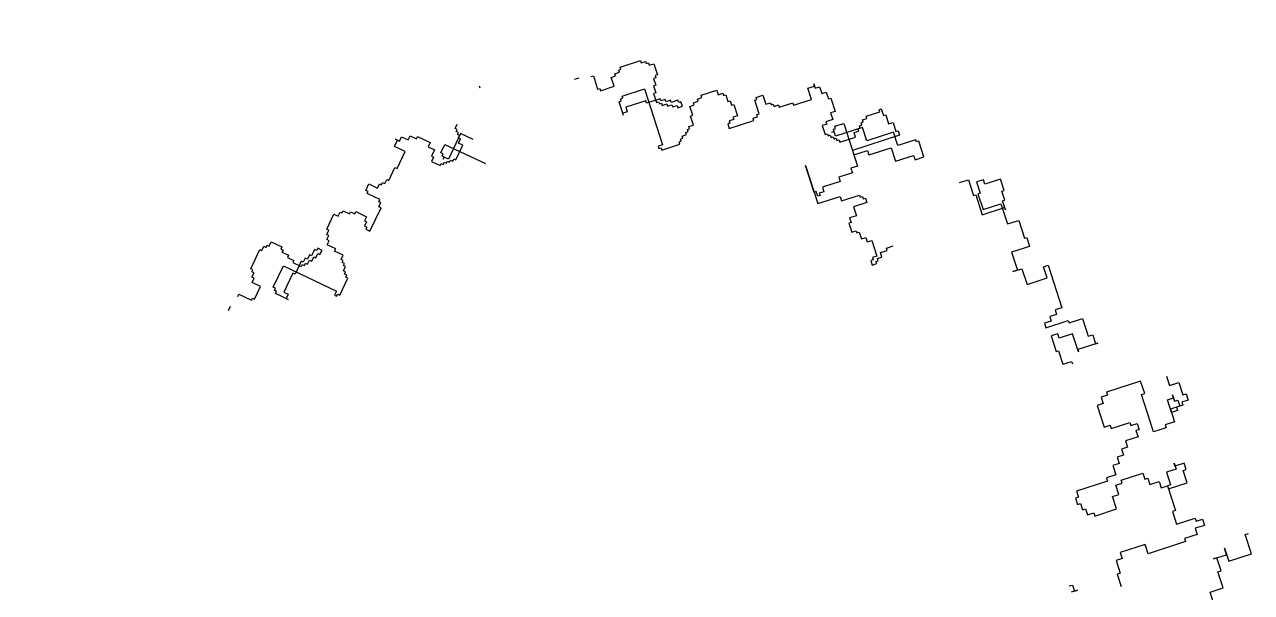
# Model space of a CAD drawing. Header units: millimetres. Extents: x 71641 to 191108, y -23091 to 29972.
# Drawn here: x 91025.5 to 91178.1, y -4355.2 to -4284.5 of the extents above; entities that cross this region are included whole.
import ezdxf

# ---------------------------------------------------------------- set-up
doc = ezdxf.new("R2010")
doc.units = ezdxf.units.MM
doc.layers.add('1', color=1, linetype='Continuous')

# ---------------------------------------------------------------- blocks, each defined once
blk = doc.blocks.new('erhte')
at = {"layer": '1', "color": 110}
for p, q in [((109060.83, -6242.89), (109063.34, -6242.08)), ((109060.92, -6243.17), (109060.83, -6242.89)), ((109063.34, -6242.08), (109063.43, -6242.36)), ((109063.43, -6242.36), (109063.99, -6242.18)), ((109063.99, -6242.18), (109064.08, -6242.46)), ((109064.08, -6242.46), (109064.36, -6242.37)), ((109064.36, -6242.37), (109064.45, -6242.65)), ((109064.45, -6242.65), (109065.01, -6242.47)), ((109065.01, -6242.47), (109065.46, -6243.86)), ((109055.16, -6244.41), (109055.72, -6244.23)), ((109057.21, -6244.06), (109057.49, -6243.97)), ((109057.49, -6243.97), (109058.02, -6245.64)), ((109059.71, -6244.18), (109060.26, -6244)), ((109060.07, -6245.29), (109059.71, -6244.18)), ((109060.18, -6243.72), (109060.73, -6243.54)), ((109060.26, -6244), (109060.18, -6243.72)), ((109060.64, -6243.26), (109060.92, -6243.17)), ((109060.73, -6243.54), (109060.64, -6243.26)), ((109065.27, -6244.23), (109064.99, -6244.32)), ((109064.99, -6244.32), (109065.26, -6245.15)), ((109065.46, -6243.86), (109065.18, -6243.95)), ((109065.18, -6243.95), (109065.27, -6244.23)), ((109043.27, -6245.21), (109043.36, -6245.49)), ((109058.02, -6245.64), (109058.3, -6245.55)), ((109058.3, -6245.55), (109058.39, -6245.83)), ((109058.39, -6245.83), (109060.07, -6245.29)), ((109061.07, -6246.5), (109063.86, -6245.6)), ((109063.86, -6245.6), (109066.11, -6252.57)), ((109065.25, -6246.08), (109064.97, -6246.17)), ((109064.97, -6246.17), (109065.33, -6247.29)), ((109065.26, -6245.15), (109064.98, -6245.24)), ((109064.98, -6245.24), (109065.25, -6246.08)), ((109070.9, -6246.41), (109072.85, -6245.78)), ((109072.85, -6245.78), (109073.03, -6246.34)), ((109073.03, -6246.34), (109073.59, -6246.16)), ((109073.59, -6246.16), (109073.68, -6246.44)), ((109084.16, -6245.52), (109085, -6245.25)), ((109084.61, -6246.91), (109084.16, -6245.52)), ((109084.91, -6244.97), (109085.09, -6245.53)), ((109085, -6245.25), (109084.91, -6244.97)), ((109085.09, -6245.53), (109085.64, -6245.35)), ((109085.64, -6245.35), (109085.91, -6246.18)), ((109085.91, -6246.18), (109086.47, -6246)), ((109086.47, -6246), (109086.74, -6246.84)), ((109060.7, -6247.24), (109060.97, -6247.15)), ((109061.24, -6248.91), (109060.7, -6247.24)), ((109060.88, -6246.87), (109061.16, -6246.78)), ((109060.97, -6247.15), (109060.88, -6246.87)), ((109061.16, -6246.78), (109061.07, -6246.5)), ((109064.03, -6247.09), (109061.52, -6247.9)), ((109064.12, -6247.37), (109064.03, -6247.09)), ((109065.8, -6246.83), (109064.12, -6247.37)), ((109065.33, -6247.29), (109065.61, -6247.2)), ((109065.61, -6247.2), (109065.7, -6247.47)), ((109065.7, -6247.47), (109065.98, -6247.38)), ((109065.89, -6247.11), (109065.8, -6246.83)), ((109066.44, -6246.93), (109065.89, -6247.11)), ((109065.98, -6247.38), (109066.07, -6247.66)), ((109066.07, -6247.66), (109066.62, -6247.48)), ((109066.53, -6247.2), (109066.44, -6246.93)), ((109067.09, -6247.02), (109066.53, -6247.2)), ((109066.62, -6247.48), (109066.71, -6247.76)), ((109066.71, -6247.76), (109067.27, -6247.58)), ((109067.18, -6247.3), (109067.09, -6247.02)), ((109068.02, -6247.03), (109067.18, -6247.3)), ((109067.27, -6247.58), (109067.36, -6247.86)), ((109067.36, -6247.86), (109067.92, -6247.68)), ((109067.92, -6247.68), (109068.01, -6247.96)), ((109068.11, -6247.31), (109068.02, -6247.03)), ((109068.39, -6247.22), (109068.11, -6247.31)), ((109068.57, -6247.78), (109068.39, -6247.22)), ((109069.49, -6247.79), (109070.05, -6247.61)), ((109069.96, -6247.33), (109070.52, -6247.15)), ((109070.05, -6247.61), (109069.96, -6247.33)), ((109070.43, -6246.87), (109070.99, -6246.69)), ((109070.52, -6247.15), (109070.43, -6246.87)), ((109070.99, -6246.69), (109070.9, -6246.41)), ((109073.68, -6246.44), (109073.96, -6246.35)), ((109073.96, -6246.35), (109074.23, -6247.18)), ((109074.23, -6247.18), (109074.51, -6247.09)), ((109074.51, -6247.09), (109074.69, -6247.65)), ((109074.69, -6247.65), (109074.96, -6247.56)), ((109074.96, -6247.56), (109075.41, -6248.96)), ((109077.56, -6247.03), (109077.84, -6246.94)), ((109078.1, -6248.7), (109077.56, -6247.03)), ((109077.75, -6246.66), (109078.59, -6246.39)), ((109077.84, -6246.94), (109077.75, -6246.66)), ((109078.59, -6246.39), (109078.95, -6247.51)), ((109078.95, -6247.51), (109079.51, -6247.33)), ((109079.51, -6247.33), (109079.6, -6247.61)), ((109079.6, -6247.61), (109079.88, -6247.52)), ((109079.88, -6247.52), (109079.97, -6247.79)), ((109079.97, -6247.79), (109080.52, -6247.61)), ((109080.52, -6247.61), (109080.61, -6247.89)), ((109080.61, -6247.89), (109082.29, -6247.35)), ((109082.29, -6247.35), (109082.38, -6247.63)), ((109082.38, -6247.63), (109084.61, -6246.91)), ((109086.74, -6246.84), (109087.02, -6246.75)), ((109087.02, -6246.75), (109087.56, -6248.42)), ((109061.7, -6248.45), (109061.15, -6248.63)), ((109061.52, -6247.9), (109061.7, -6248.45)), ((109068.01, -6247.96), (109068.57, -6247.78)), ((109069.85, -6248.9), (109069.49, -6247.79)), ((109069.57, -6248.99), (109069.85, -6248.9)), ((109069.93, -6250.11), (109069.57, -6248.99)), ((109075.41, -6248.96), (109074.86, -6249.14)), ((109074.86, -6249.14), (109074.95, -6249.41)), ((109077.36, -6249.25), (109077.91, -6249.07)), ((109077.82, -6248.79), (109078.1, -6248.7)), ((109077.91, -6249.07), (109077.82, -6248.79)), ((109087.56, -6248.42), (109087, -6248.6)), ((109087, -6248.6), (109087.27, -6249.44)), ((109091.44, -6249.02), (109093.12, -6248.48)), ((109091.53, -6249.29), (109091.44, -6249.02)), ((109093.03, -6248.2), (109093.31, -6248.11)), ((109093.12, -6248.48), (109093.03, -6248.2)), ((109093.31, -6248.11), (109093.58, -6248.94)), ((109093.58, -6248.94), (109093.86, -6248.85)), ((109093.86, -6248.85), (109094.22, -6249.97)), ((109040.3, -6250.52), (109040.55, -6249.99)), ((109040.56, -6250.65), (109040.3, -6250.52)), ((109040.44, -6250.91), (109040.56, -6250.65)), ((109069.19, -6250.66), (109069.47, -6250.57)), ((109069.28, -6250.93), (109069.19, -6250.66)), ((109069.38, -6250.29), (109069.93, -6250.11)), ((109069.47, -6250.57), (109069.38, -6250.29)), ((109074.48, -6249.87), (109074.2, -6249.96)), ((109074.2, -6249.96), (109074.38, -6250.52)), ((109074.38, -6250.52), (109077.45, -6249.53)), ((109074.95, -6249.41), (109074.39, -6249.59)), ((109074.39, -6249.59), (109074.48, -6249.87)), ((109077.45, -6249.53), (109077.36, -6249.25)), ((109086.52, -6249.99), (109085.97, -6250.17)), ((109085.97, -6250.17), (109086.33, -6251.28)), ((109087.27, -6249.44), (109086.43, -6249.71)), ((109086.43, -6249.71), (109086.52, -6249.99)), ((109087.35, -6250.64), (109087.63, -6250.55)), ((109087.44, -6250.92), (109087.35, -6250.64)), ((109087.54, -6250.27), (109088.66, -6249.91)), ((109087.63, -6250.55), (109087.54, -6250.27)), ((109090.97, -6250.4), (109087.62, -6251.48)), ((109088.66, -6249.91), (109090.36, -6255.21)), ((109090.41, -6250.58), (109090.69, -6250.49)), ((109090.5, -6250.86), (109090.41, -6250.58)), ((109090.6, -6250.21), (109090.88, -6250.12)), ((109090.69, -6250.49), (109090.6, -6250.21)), ((109090.79, -6249.84), (109091.07, -6249.75)), ((109090.88, -6250.12), (109090.79, -6249.84)), ((109091.51, -6252.07), (109090.97, -6250.4)), ((109090.98, -6249.47), (109091.53, -6249.29)), ((109091.07, -6249.75), (109090.98, -6249.47)), ((109094.22, -6249.97), (109094.77, -6249.79)), ((109094.77, -6249.79), (109095.13, -6250.9)), ((109032.75, -6252.79), (109033.12, -6251.99)), ((109033.12, -6251.99), (109032.86, -6251.87)), ((109032.86, -6251.87), (109033.39, -6252.12)), ((109033.39, -6252.12), (109033.64, -6251.59)), ((109033.64, -6251.59), (109034.43, -6251.97)), ((109034.43, -6251.97), (109034.68, -6251.44)), ((109034.68, -6251.44), (109035.48, -6251.81)), ((109035.48, -6251.81), (109035.6, -6251.55)), ((109035.6, -6251.55), (109037.19, -6252.3)), ((109040.96, -6251.16), (109039.46, -6254.34)), ((109040.7, -6251.04), (109040.44, -6250.91)), ((109040.57, -6251.3), (109040.7, -6251.04)), ((109040.84, -6251.43), (109040.57, -6251.3)), ((109040.71, -6251.69), (109040.84, -6251.43)), ((109040.98, -6251.82), (109040.71, -6251.69)), ((109040.73, -6252.35), (109040.98, -6251.82)), ((109042.55, -6251.91), (109040.96, -6251.16)), ((109068.15, -6252.22), (109068.43, -6252.13)), ((109068.24, -6252.5), (109068.15, -6252.22)), ((109068.34, -6251.85), (109068.62, -6251.76)), ((109068.43, -6252.13), (109068.34, -6251.85)), ((109068.53, -6251.48), (109069.09, -6251.3)), ((109068.62, -6251.76), (109068.53, -6251.48)), ((109069, -6251.02), (109069.28, -6250.93)), ((109069.09, -6251.3), (109069, -6251.02)), ((109086.33, -6251.28), (109086.6, -6251.19)), ((109086.6, -6251.19), (109086.69, -6251.47)), ((109086.69, -6251.47), (109086.97, -6251.38)), ((109086.97, -6251.38), (109087.06, -6251.66)), ((109087.06, -6251.66), (109087.34, -6251.57)), ((109087.16, -6251.01), (109087.44, -6250.92)), ((109087.44, -6250.92), (109087.16, -6251.01)), ((109087.34, -6251.57), (109087.43, -6251.85)), ((109087.43, -6251.85), (109087.71, -6251.76)), ((109087.62, -6251.48), (109087.44, -6250.92)), ((109087.71, -6251.76), (109087.8, -6252.04)), ((109087.8, -6252.04), (109088.08, -6251.95)), ((109088.08, -6251.95), (109088.17, -6252.23)), ((109088.17, -6252.23), (109090.12, -6251.6)), ((109095.59, -6251.37), (109089.73, -6253.26)), ((109089.94, -6251.04), (109090.5, -6250.86)), ((109090.12, -6251.6), (109089.94, -6251.04)), ((109094.85, -6250.99), (109091.51, -6252.07)), ((109095.39, -6252.66), (109094.85, -6250.99)), ((109095.13, -6250.9), (109095.41, -6250.81)), ((109097.62, -6251.95), (109095.39, -6252.66)), ((109095.41, -6250.81), (109095.59, -6251.37)), ((109097.71, -6252.22), (109097.62, -6251.95)), ((109097.99, -6252.13), (109097.71, -6252.22)), ((109098.62, -6254.08), (109097.99, -6252.13)), ((109034.07, -6253.42), (109032.75, -6252.79)), ((109033.07, -6255.53), (109034.07, -6253.42)), ((109037.19, -6252.3), (109036.94, -6252.83)), ((109036.94, -6252.83), (109037.73, -6253.2)), ((109037.73, -6253.2), (109037.36, -6254)), ((109038.53, -6253.58), (109039.03, -6252.52)), ((109038.79, -6253.7), (109038.53, -6253.58)), ((109038.67, -6253.97), (109038.79, -6253.7)), ((109039.03, -6252.52), (109044.06, -6254.9)), ((109040.38, -6254.45), (109041.26, -6252.6)), ((109041.26, -6252.6), (109040.73, -6252.35)), ((109066.11, -6252.57), (109065.55, -6252.75)), ((109065.55, -6252.75), (109065.64, -6253.03)), ((109065.64, -6253.03), (109065.92, -6252.94)), ((109065.92, -6252.94), (109066.01, -6253.22)), ((109066.01, -6253.22), (109068.24, -6252.5)), ((109089.73, -6253.26), (109089.91, -6253.82)), ((109089.91, -6253.82), (109091.59, -6253.28)), ((109091.59, -6253.28), (109091.77, -6253.83)), ((109091.77, -6253.83), (109094.56, -6252.93)), ((109094.56, -6252.93), (109095.1, -6254.61)), ((109037.36, -6254), (109037.62, -6254.12)), ((109037.62, -6254.12), (109037.37, -6254.65)), ((109037.37, -6254.65), (109038.43, -6255.15)), ((109038.43, -6255.15), (109038.56, -6254.89)), ((109038.56, -6254.89), (109038.82, -6255.01)), ((109038.93, -6254.09), (109038.67, -6253.97)), ((109038.93, -6254.09), (109038.81, -6254.36)), ((109038.81, -6254.36), (109038.93, -6254.09)), ((109038.82, -6255.01), (109038.95, -6254.75)), ((109039.46, -6254.34), (109038.93, -6254.09)), ((109038.95, -6254.75), (109039.21, -6254.87)), ((109039.21, -6254.87), (109039.34, -6254.61)), ((109039.34, -6254.61), (109039.6, -6254.73)), ((109039.6, -6254.73), (109039.73, -6254.47)), ((109039.73, -6254.47), (109039.99, -6254.59)), ((109039.99, -6254.59), (109040.12, -6254.33)), ((109040.12, -6254.33), (109040.38, -6254.45)), ((109083.88, -6255.15), (109085.41, -6259.89)), ((109084.96, -6258.49), (109083.88, -6255.15)), ((109090.36, -6255.21), (109089.53, -6255.48)), ((109095.1, -6254.61), (109097.33, -6253.89)), ((109097.33, -6253.89), (109097.51, -6254.44)), ((109097.51, -6254.44), (109098.62, -6254.08)), ((109032.05, -6257), (109032.8, -6255.41)), ((109032.8, -6255.41), (109033.07, -6255.53)), ((109089.71, -6256.04), (109088.03, -6256.58)), ((109088.03, -6256.58), (109088.21, -6257.13)), ((109089.53, -6255.48), (109089.71, -6256.04)), ((109108.14, -6256.86), (109106.19, -6257.49)), ((109108.59, -6258.25), (109108.14, -6256.86)), ((109029.2, -6258.24), (109029.57, -6257.45)), ((109029.46, -6258.37), (109029.2, -6258.24)), ((109029.34, -6258.63), (109029.46, -6258.37)), ((109029.57, -6257.45), (109030.63, -6257.95)), ((109030.63, -6257.95), (109030.88, -6257.42)), ((109030.88, -6257.42), (109031.15, -6257.54)), ((109031.15, -6257.54), (109031.27, -6257.28)), ((109031.27, -6257.28), (109031.54, -6257.4)), ((109031.54, -6257.4), (109031.79, -6256.87)), ((109031.79, -6256.87), (109032.05, -6257)), ((109088.21, -6257.13), (109085.98, -6257.85)), ((109085.98, -6257.85), (109086.16, -6258.41)), ((109103.04, -6257.28), (109104.15, -6256.92)), ((109104.15, -6256.92), (109104.78, -6258.87)), ((109106.01, -6256.93), (109105.17, -6257.2)), ((109105.17, -6257.2), (109105.62, -6258.6)), ((109106.19, -6257.49), (109106.01, -6256.93)), ((109108.31, -6258.34), (109108.59, -6258.25)), ((109108.67, -6259.46), (109108.31, -6258.34)), ((109030.93, -6259.38), (109029.34, -6258.63)), ((109030.8, -6259.65), (109030.93, -6259.38)), ((109031.06, -6259.77), (109030.8, -6259.65)), ((109030.81, -6260.3), (109031.06, -6259.77)), ((109085.23, -6258.4), (109084.96, -6258.49)), ((109085.41, -6258.96), (109085.23, -6258.4)), ((109085.69, -6258.87), (109085.41, -6258.96)), ((109085.41, -6259.89), (109088.19, -6258.99)), ((109086.16, -6258.41), (109085.6, -6258.59)), ((109085.6, -6258.59), (109085.69, -6258.87)), ((109088.19, -6258.99), (109088.37, -6259.54)), ((109088.37, -6259.54), (109090.61, -6258.82)), ((109091.52, -6259.76), (109089.85, -6260.3)), ((109090.61, -6258.82), (109090.7, -6259.1)), ((109090.7, -6259.1), (109090.97, -6259.01)), ((109090.97, -6259.01), (109091.06, -6259.29)), ((109091.06, -6259.29), (109091.34, -6259.2)), ((109091.34, -6259.2), (109091.52, -6259.76)), ((109104.78, -6258.87), (109105.06, -6258.78)), ((109105.06, -6258.78), (109105.87, -6261.28)), ((109105.62, -6258.6), (109105.34, -6258.69)), ((109105.34, -6258.69), (109105.97, -6260.64)), ((109108.39, -6259.55), (109108.67, -6259.46)), ((109108.75, -6260.66), (109108.39, -6259.55)), ((109024.32, -6263.07), (109025.2, -6261.22)), ((109025.2, -6261.22), (109025.73, -6261.47)), ((109025.73, -6261.47), (109025.98, -6260.94)), ((109025.98, -6260.94), (109026.25, -6261.06)), ((109026.25, -6261.06), (109026.37, -6260.8)), ((109026.37, -6260.8), (109027.16, -6261.17)), ((109027.16, -6261.17), (109027.29, -6260.91)), ((109027.29, -6260.91), (109027.82, -6261.16)), ((109027.82, -6261.16), (109027.94, -6260.89)), ((109027.94, -6260.89), (109029.27, -6261.52)), ((109029.7, -6263.34), (109031.08, -6260.43)), ((109031.08, -6260.43), (109030.81, -6260.3)), ((109090.21, -6261.41), (109089.37, -6261.68)), ((109089.85, -6260.3), (109090.21, -6261.41)), ((109105.87, -6261.28), (109108.66, -6260.38)), ((109105.97, -6260.64), (109108.2, -6259.92)), ((109108.2, -6259.92), (109109.01, -6262.43)), ((109108.66, -6260.38), (109108.75, -6260.66)), ((109029.27, -6261.52), (109029.02, -6262.05)), ((109029.02, -6262.05), (109029.28, -6262.17)), ((109029.28, -6262.17), (109029.03, -6262.7)), ((109029.03, -6262.7), (109029.3, -6262.83)), ((109029.3, -6262.83), (109029.17, -6263.09)), ((109089.55, -6262.24), (109089.27, -6262.33)), ((109089.27, -6262.33), (109089.63, -6263.45)), ((109089.37, -6261.68), (109089.55, -6262.24)), ((109109.01, -6262.43), (109110.41, -6261.98)), ((109110.41, -6261.98), (109111.12, -6264.21)), ((109024.59, -6263.2), (109024.32, -6263.07)), ((109024.34, -6263.73), (109024.59, -6263.2)), ((109024.6, -6263.85), (109024.34, -6263.73)), ((109024.35, -6264.38), (109024.6, -6263.85)), ((109024.62, -6264.51), (109024.35, -6264.38)), ((109029.17, -6263.09), (109029.7, -6263.34)), ((109089.63, -6263.45), (109090.19, -6263.27)), ((109090.19, -6263.27), (109090.28, -6263.54)), ((109090.28, -6263.54), (109090.56, -6263.45)), ((109090.56, -6263.45), (109090.83, -6264.29)), ((109090.83, -6264.29), (109091.39, -6264.11)), ((109091.39, -6264.11), (109091.57, -6264.67)), ((109091.57, -6264.67), (109092.12, -6264.49)), ((109092.12, -6264.49), (109092.75, -6266.44)), ((109111.12, -6264.21), (109111.4, -6264.12)), ((109111.4, -6264.12), (109111.76, -6265.23)), ((109014.87, -6268), (109016, -6265.62)), ((109016, -6265.62), (109016.26, -6265.74)), ((109016.26, -6265.74), (109016.51, -6265.21)), ((109016.51, -6265.21), (109016.78, -6265.34)), ((109016.78, -6265.34), (109016.9, -6265.07)), ((109016.9, -6265.07), (109017.17, -6265.2)), ((109017.17, -6265.2), (109017.42, -6264.67)), ((109017.42, -6264.67), (109018.74, -6265.29)), ((109018.74, -6265.29), (109018.61, -6265.56)), ((109018.61, -6265.56), (109018.88, -6265.68)), ((109018.88, -6265.68), (109018.75, -6265.95)), ((109018.75, -6265.95), (109019.55, -6266.32)), ((109022.81, -6265.6), (109022.43, -6266.39)), ((109023.07, -6265.72), (109022.81, -6265.6)), ((109023.2, -6265.46), (109023.07, -6265.72)), ((109023.73, -6265.71), (109023.2, -6265.46)), ((109023.48, -6266.24), (109023.73, -6265.71)), ((109024.37, -6265.04), (109024.62, -6264.51)), ((109025.43, -6265.54), (109024.37, -6265.04)), ((109025.3, -6265.8), (109025.43, -6265.54)), ((109026.36, -6266.3), (109025.3, -6265.8)), ((109093.22, -6265.98), (109094.06, -6265.71)), ((109093.4, -6266.54), (109093.22, -6265.98)), ((109093.97, -6265.43), (109094.8, -6265.16)), ((109094.06, -6265.71), (109093.97, -6265.43)), ((109111.76, -6265.23), (109109.53, -6265.95)), ((109109.53, -6265.95), (109110.25, -6268.18)), ((109019.55, -6266.32), (109019.42, -6266.59)), ((109019.42, -6266.59), (109020.22, -6266.96)), ((109020.22, -6266.96), (109020.09, -6267.23)), ((109020.09, -6267.23), (109021.15, -6267.73)), ((109021.14, -6267.07), (109020.38, -6268.66)), ((109021.4, -6267.2), (109021.14, -6267.07)), ((109021.15, -6267.73), (109021.28, -6267.46)), ((109021.28, -6267.46), (109021.54, -6267.59)), ((109021.65, -6266.67), (109021.4, -6267.2)), ((109021.54, -6267.59), (109021.67, -6267.32)), ((109021.92, -6266.79), (109021.65, -6266.67)), ((109021.67, -6267.32), (109021.93, -6267.45)), ((109022.17, -6266.26), (109021.92, -6266.79)), ((109021.93, -6267.45), (109022.18, -6266.92)), ((109022.43, -6266.39), (109022.17, -6266.26)), ((109022.18, -6266.92), (109022.45, -6267.05)), ((109022.45, -6267.05), (109022.7, -6266.52)), ((109022.7, -6266.52), (109022.96, -6266.64)), ((109022.96, -6266.64), (109023.21, -6266.11)), ((109023.21, -6266.11), (109023.48, -6266.24)), ((109026.11, -6266.83), (109026.36, -6266.3)), ((109026.37, -6266.96), (109026.11, -6266.83)), ((109026.25, -6267.22), (109026.37, -6266.96)), ((109026.51, -6267.35), (109026.25, -6267.22)), ((109026.39, -6267.61), (109026.51, -6267.35)), ((109092.29, -6266.9), (109092.01, -6266.99)), ((109092.01, -6266.99), (109092.19, -6267.54)), ((109092.19, -6267.54), (109092.74, -6267.36)), ((109092.75, -6266.44), (109092.2, -6266.62)), ((109092.2, -6266.62), (109092.29, -6266.9)), ((109092.65, -6267.09), (109092.93, -6267)), ((109092.74, -6267.36), (109092.65, -6267.09)), ((109092.84, -6266.72), (109093.4, -6266.54)), ((109092.93, -6267), (109092.84, -6266.72)), ((109015.13, -6268.13), (109014.87, -6268)), ((109015.01, -6268.39), (109015.13, -6268.13)), ((109015.27, -6268.52), (109015.01, -6268.39)), ((109015.02, -6269.05), (109015.27, -6268.52)), ((109015.29, -6269.17), (109015.02, -6269.05)), ((109017.67, -6270.3), (109018.92, -6267.65)), ((109018.92, -6267.65), (109025.54, -6270.78)), ((109020.12, -6268.54), (109018.99, -6270.92)), ((109020.38, -6268.66), (109020.12, -6268.54)), ((109026.65, -6267.74), (109026.39, -6267.61)), ((109026.4, -6268.27), (109026.65, -6267.74)), ((109026.67, -6268.39), (109026.4, -6268.27)), ((109026.54, -6268.66), (109026.67, -6268.39)), ((109026.81, -6268.78), (109026.54, -6268.66)), ((109026.68, -6269.05), (109026.81, -6268.78)), ((109026.95, -6269.17), (109026.68, -6269.05)), ((109109.69, -6268.36), (109110.81, -6268)), ((109110.25, -6268.18), (109109.69, -6268.36)), ((109110.81, -6268), (109111.44, -6269.95)), ((109113.5, -6267.75), (109114.06, -6267.57)), ((109113.95, -6269.14), (109113.5, -6267.75)), ((109114.06, -6267.57), (109115.76, -6272.86)), ((109015.04, -6269.7), (109015.29, -6269.17)), ((109016.09, -6270.2), (109015.04, -6269.7)), ((109015.34, -6271.79), (109016.09, -6270.2)), ((109017.93, -6270.42), (109017.67, -6270.3)), ((109017.81, -6270.69), (109017.93, -6270.42)), ((109025.94, -6271.29), (109026.95, -6269.17)), ((109111.44, -6269.95), (109113.95, -6269.14)), ((109013.24, -6271.45), (109013.37, -6271.18)), ((109013.37, -6271.18), (109014.95, -6271.93)), ((109014.95, -6271.93), (109015.08, -6271.67)), ((109015.08, -6271.67), (109015.34, -6271.79)), ((109018.07, -6270.81), (109017.81, -6270.69)), ((109017.95, -6271.08), (109018.07, -6270.81)), ((109019.54, -6271.83), (109017.95, -6271.08)), ((109018.99, -6270.92), (109019.52, -6271.17)), ((109019.52, -6271.17), (109019.27, -6271.7)), ((109019.27, -6271.7), (109019.54, -6271.83)), ((109025.54, -6270.78), (109025.29, -6271.31)), ((109025.29, -6271.31), (109025.55, -6271.43)), ((109025.55, -6271.43), (109025.68, -6271.17)), ((109025.68, -6271.17), (109025.94, -6271.29)), ((109012.1, -6273.18), (109012.35, -6272.65)), ((109115.76, -6272.86), (109114.93, -6273.13)), ((109114.93, -6273.13), (109115.11, -6273.69)), ((109114.45, -6274.52), (109113.61, -6274.79)), ((109113.61, -6274.79), (109113.79, -6275.34)), ((109113.79, -6275.34), (109116.58, -6274.44)), ((109115.11, -6273.69), (109114.27, -6273.96)), ((109114.27, -6273.96), (109114.45, -6274.52)), ((109116.58, -6274.44), (109116.67, -6274.72)), ((109116.67, -6274.72), (109118.35, -6274.18)), ((109118.35, -6274.18), (109119.06, -6276.41)), ((109115.27, -6276.1), (109114.43, -6276.37)), ((109114.43, -6276.37), (109115.06, -6278.32)), ((109115.45, -6276.66), (109115.27, -6276.1)), ((109117.12, -6276.12), (109115.45, -6276.66)), ((109117.84, -6278.35), (109117.12, -6276.12)), ((109119.06, -6276.41), (109119.62, -6276.23)), ((109119.62, -6276.23), (109119.98, -6277.35)), ((109115.06, -6278.32), (109115.34, -6278.23)), ((109115.34, -6278.23), (109115.88, -6279.9)), ((109120.26, -6277.26), (109117.75, -6278.07)), ((109117.75, -6278.07), (109117.84, -6278.35)), ((109119.98, -6277.35), (109120.26, -6277.26)), ((109115.88, -6279.9), (109116.99, -6279.54)), ((109116.99, -6279.54), (109117.08, -6279.82)), ((109125.58, -6281.99), (109121.32, -6283.37)), ((109126.08, -6283.54), (109125.58, -6281.99)), ((109128.81, -6281.38), (109129.18, -6282.54)), ((109129.18, -6282.54), (109130.34, -6282.17)), ((109130.34, -6282.17), (109130.84, -6283.72)), ((109121.45, -6283.76), (109120.67, -6284.01)), ((109120.67, -6284.01), (109120.92, -6284.78)), ((109121.32, -6283.37), (109121.45, -6283.76)), ((109125.69, -6283.67), (109126.08, -6283.54)), ((109127.19, -6288.31), (109125.69, -6283.67)), ((109128.9, -6284.34), (109129.68, -6284.09)), ((109129.55, -6283.7), (109129.8, -6284.48)), ((109129.68, -6284.09), (109129.55, -6283.7)), ((109130.84, -6283.72), (109131.23, -6283.59)), ((109131.23, -6283.59), (109131.48, -6284.37)), ((109120.92, -6284.78), (109120.15, -6285.03)), ((109120.15, -6285.03), (109121.02, -6287.74)), ((109129.4, -6285.89), (109128.9, -6284.34)), ((109130.44, -6285.13), (109129.28, -6285.5)), ((109129.28, -6285.5), (109129.78, -6287.05)), ((109130.18, -6285.64), (109129.4, -6285.89)), ((109129.8, -6284.48), (109130.19, -6284.35)), ((109130.83, -6285), (109130.05, -6285.25)), ((109130.05, -6285.25), (109130.18, -6285.64)), ((109130.19, -6284.35), (109130.44, -6285.13)), ((109131.48, -6284.37), (109130.7, -6284.62)), ((109130.7, -6284.62), (109130.83, -6285)), ((109121.92, -6287.88), (109124.24, -6287.13)), ((109124.24, -6287.13), (109124.37, -6287.51)), ((109124.37, -6287.51), (109125.14, -6287.26)), ((109125.14, -6287.26), (109125.39, -6288.04)), ((109129.78, -6287.05), (109128.62, -6287.43)), ((109121.02, -6287.74), (109121.79, -6287.49)), ((109121.79, -6287.49), (109121.92, -6287.88)), ((109125.39, -6288.04), (109125, -6288.16)), ((109125, -6288.16), (109125.25, -6288.94)), ((109128.74, -6287.81), (109127.19, -6288.31)), ((109128.62, -6287.43), (109128.74, -6287.81)), ((109123.95, -6290.21), (109123.18, -6290.46)), ((109125.25, -6288.94), (109123.71, -6289.44)), ((109123.71, -6289.44), (109123.95, -6290.21)), ((109123.43, -6291.23), (109122.66, -6291.48)), ((109122.66, -6291.48), (109122.9, -6292.26)), ((109123.18, -6290.46), (109123.43, -6291.23)), ((109122.9, -6292.26), (109122.13, -6292.51)), ((109122.13, -6292.51), (109122.5, -6293.67)), ((109123.14, -6294.32), (109125.85, -6293.44)), ((109125.85, -6293.44), (109126.1, -6294.22)), ((109129.98, -6292.97), (109128.81, -6293.34)), ((109128.81, -6293.34), (109129.31, -6294.89)), ((109129.73, -6292.19), (109129.98, -6292.97)), ((109129.85, -6292.58), (109129.73, -6292.19)), ((109131.01, -6292.21), (109129.85, -6292.58)), ((109130.88, -6293.11), (109131.26, -6292.98)), ((109131.38, -6294.65), (109130.88, -6293.11)), ((109131.26, -6292.98), (109131.01, -6292.21)), ((109121.47, -6294.43), (109117.59, -6295.68)), ((109122.5, -6293.67), (109121.34, -6294.04)), ((109121.34, -6294.04), (109121.47, -6294.43)), ((109122.49, -6294.96), (109123.27, -6294.71)), ((109122.87, -6296.12), (109122.49, -6294.96)), ((109123.27, -6294.71), (109123.14, -6294.32)), ((109126.1, -6294.22), (109126.49, -6294.09)), ((109126.49, -6294.09), (109126.74, -6294.87)), ((109126.74, -6294.87), (109127.9, -6294.49)), ((109127.9, -6294.49), (109128.15, -6295.27)), ((109128.15, -6295.27), (109128.93, -6295.02)), ((109129.31, -6294.89), (109128.93, -6295.02)), ((109128.93, -6295.02), (109129.92, -6298.11)), ((109128.93, -6295.02), (109129.05, -6295.4)), ((109129.05, -6295.4), (109131.38, -6294.65)), ((109117.84, -6296.45), (109117.46, -6296.58)), ((109117.59, -6295.68), (109117.84, -6296.45)), ((109122.09, -6296.37), (109122.87, -6296.12)), ((109122.59, -6297.91), (109122.09, -6296.37)), ((109117.46, -6296.58), (109117.71, -6297.35)), ((109117.71, -6297.35), (109118.09, -6297.23)), ((109118.09, -6297.23), (109118.34, -6298)), ((109118.34, -6298), (109118.73, -6297.88)), ((109118.73, -6297.88), (109118.98, -6298.65)), ((109119.88, -6298.79), (109122.59, -6297.91)), ((109118.98, -6298.65), (109119.75, -6298.4)), ((109119.75, -6298.4), (109119.88, -6298.79)), ((109129.92, -6298.11), (109129.54, -6298.24)), ((109129.54, -6298.24), (109130.04, -6299.79)), ((109130.04, -6299.79), (109132.36, -6299.04)), ((109132.36, -6299.04), (109132.49, -6299.42)), ((109132.49, -6299.42), (109133.26, -6299.17)), ((109133.26, -6299.17), (109133.51, -6299.95)), ((109132.6, -6301.1), (109131.05, -6301.6)), ((109133.51, -6299.95), (109132.35, -6300.32)), ((109132.35, -6300.32), (109132.6, -6301.1)), ((109138.58, -6301.08), (109138.98, -6300.95)), ((109139.36, -6303.5), (109138.58, -6301.08)), ((109126.15, -6302.32), (109123.05, -6303.32)), ((109126.52, -6303.48), (109126.15, -6302.32)), ((109131.17, -6301.98), (109126.52, -6303.48)), ((109131.05, -6301.6), (109131.17, -6301.98)), ((109123.3, -6304.09), (109122.53, -6304.34)), ((109123.05, -6303.32), (109123.3, -6304.09)), ((109134.66, -6304.12), (109136.28, -6303.6)), ((109135.07, -6303.99), (109134.66, -6304.12)), ((109135.59, -6305.6), (109135.07, -6303.99)), ((109136.02, -6302.79), (109136.54, -6304.41)), ((109136.28, -6303.6), (109136.02, -6302.79)), ((109136.54, -6304.41), (109139.36, -6303.5)), ((109122.53, -6304.34), (109123.03, -6305.89)), ((109135.18, -6305.73), (109135.59, -6305.6)), ((109123.03, -6305.89), (109122.64, -6306.02)), ((109122.64, -6306.02), (109123.14, -6307.57)), ((109135.83, -6307.75), (109135.18, -6305.73)), ((109116.7, -6307.5), (109117.09, -6307.38)), ((109117.73, -6308.03), (109116.95, -6308.28)), ((109117.09, -6307.38), (109117.34, -6308.15)), ((109117.34, -6308.15), (109117.73, -6308.03)), ((109134.22, -6308.27), (109135.83, -6307.75)), ((109134.87, -6310.28), (109134.22, -6308.27))]:
    blk.add_line(p, q, dxfattribs=at)
blk.add_arc((109476.08, -6053.67), 560.93, 176.6989, 214.8601, dxfattribs=at)

msp = doc.modelspace()

# ---------------------------------------------------------------- block references
at = {"color": 3}
msp.add_blockref('erhte', (-17961.22, 1953.11), dxfattribs=at)

doc.saveas('drawing.dxf')
